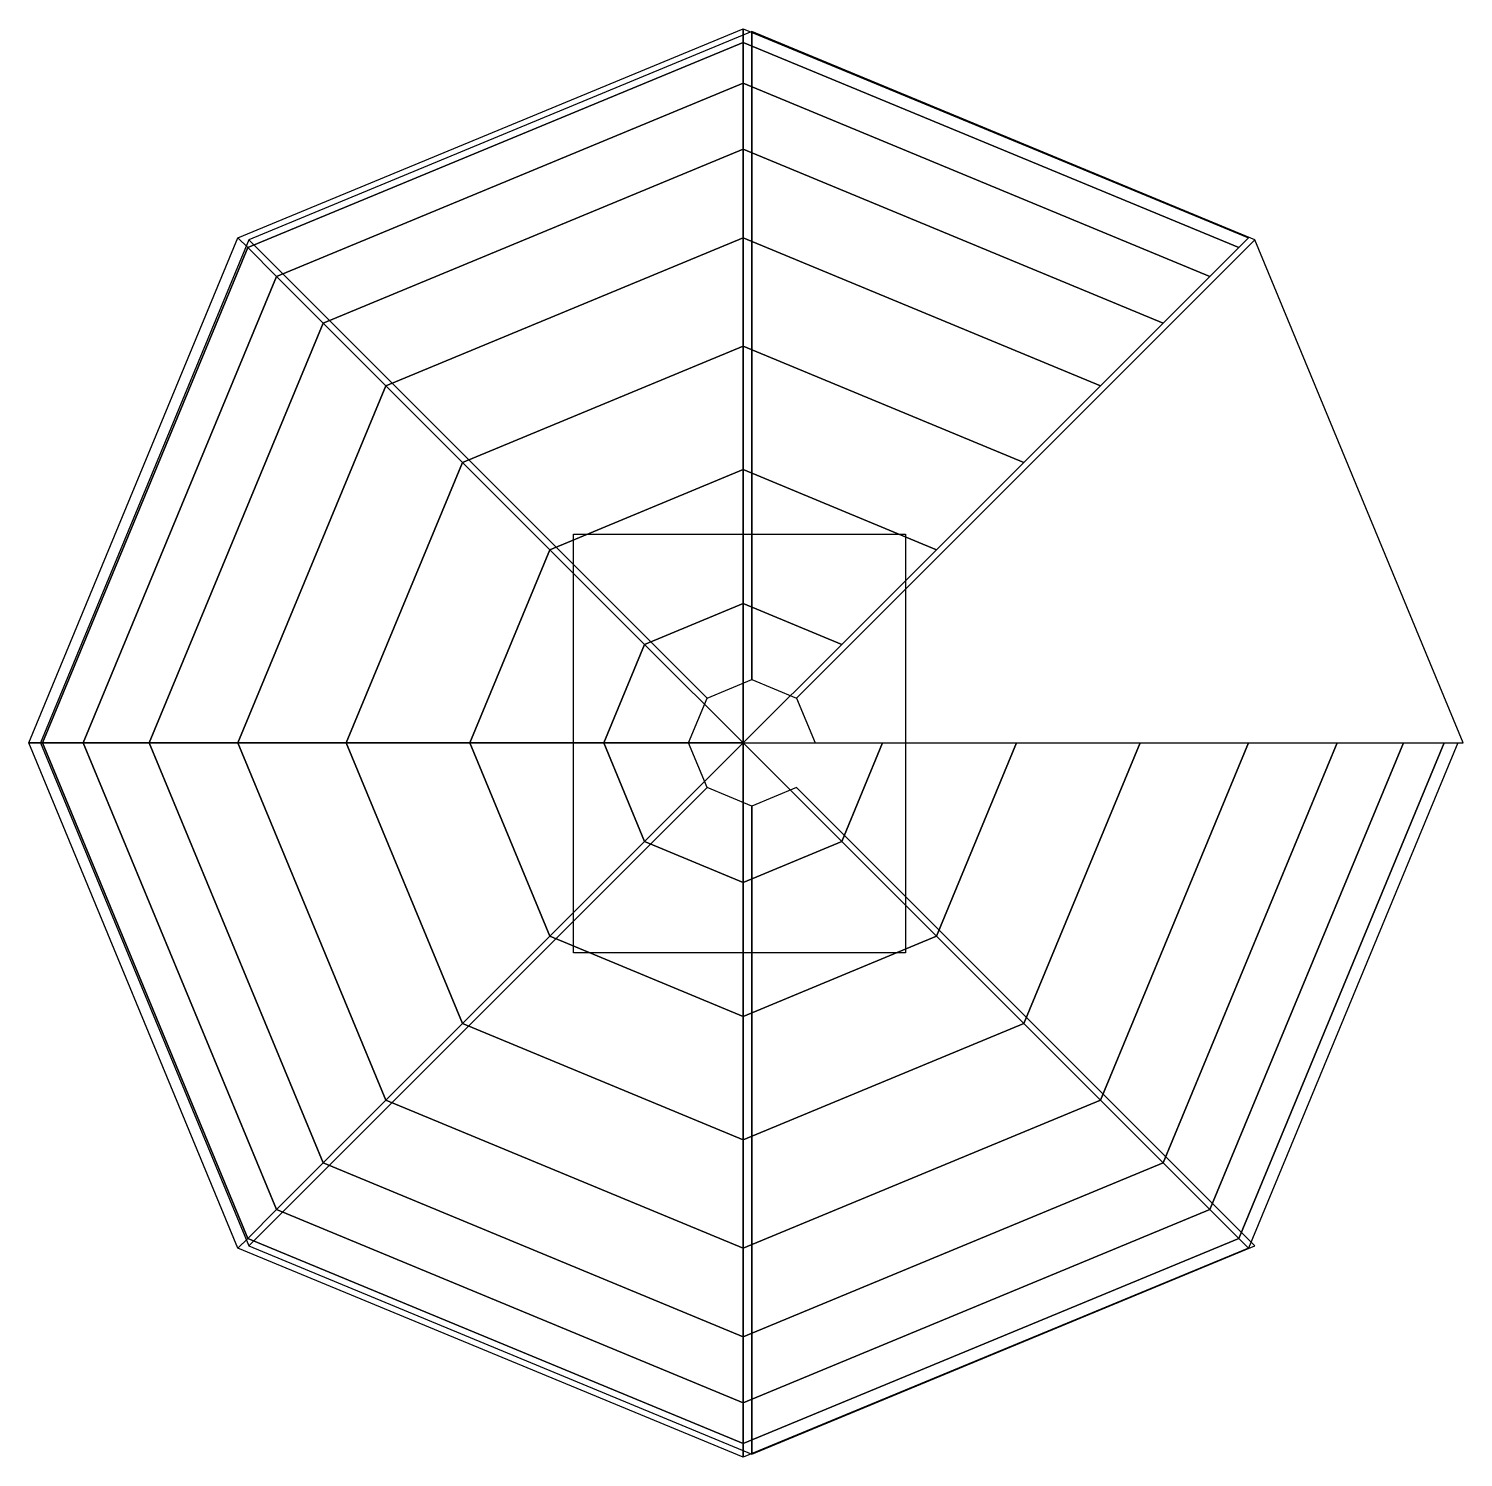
# Model space of a CAD drawing. Extents: x 3.59 to 7.77, y 2.94 to 7.1.
import ezdxf

# ---------------------------------------------------------------- set-up
doc = ezdxf.new("R2010")
doc.units = 0
doc.layers.get('0').update_dxf_attribs({"linetype": 'CONTINUOUS'})

msp = doc.modelspace()

# ---------------------------------------------------------------- linework, layer by layer
at = {"color": 114}
msp.add_lwpolyline([(5.175969, 5.629213), (6.143992, 5.629213), (6.143992, 4.408512), (5.175969, 4.408512)], close=True, dxfattribs=at)

# ---------------------------------------------------------------- meshes
at = {"color": 1}
mesh = msp.add_polymesh((8, 9), dxfattribs=dict(at, m_close=True))
for k, corner in enumerate([(5.670736, 5.020372, -2.082083), (6.07693, 5.020372, -2.042076), (6.467514, 5.020372, -1.923593), (6.827479, 5.020372, -1.731188), (7.142991, 5.020372, -1.472255), (7.401924, 5.020372, -1.156743), (7.594329, 5.020372, -0.796779), (7.712812, 5.020372, -0.406194), (7.752818, 5.020372), (5.670736, 5.020372, -2.082083), (5.957959, 4.733149, -2.042076), (6.234143, 4.456964, -1.923593), (6.488677, 4.202431, -1.731188), (6.711777, 3.97933, -1.472255), (6.894871, 3.796237, -1.156743), (7.030922, 3.660186, -0.796779), (7.114702, 3.576406, -0.406194), (7.142991, 3.548117), (5.670736, 5.020372, -2.082083), (5.670736, 4.614178, -2.042076), (5.670736, 4.223593, -1.923593), (5.670736, 3.863629, -1.731188), (5.670736, 3.548117, -1.472255), (5.670736, 3.289183, -1.156743), (5.670736, 3.096778, -0.796779), (5.670736, 2.978296, -0.406194), (5.670736, 2.938289), (5.670736, 5.020372, -2.082083), (5.383513, 4.733149, -2.042076), (5.107328, 4.456964, -1.923593), (4.852795, 4.202431, -1.731188), (4.629695, 3.97933, -1.472255), (4.446601, 3.796237, -1.156743), (4.31055, 3.660186, -0.796779), (4.22677, 3.576406, -0.406194), (4.198481, 3.548117), (5.670736, 5.020372, -2.082083), (5.264542, 5.020372, -2.042076), (4.873957, 5.020372, -1.923593), (4.513993, 5.020372, -1.731188), (4.198481, 5.020372, -1.472255), (3.939547, 5.020372, -1.156743), (3.747142, 5.020372, -0.796779), (3.62866, 5.020372, -0.406194), (3.588653, 5.020372), (5.670736, 5.020372, -2.082083), (5.383513, 5.307594, -2.042076), (5.107328, 5.583779, -1.923593), (4.852795, 5.838313, -1.731188), (4.629695, 6.061413, -1.472255), (4.446601, 6.244507, -1.156743), (4.31055, 6.380558, -0.796779), (4.22677, 6.464337, -0.406194), (4.198481, 6.492626), (5.670736, 5.020372, -2.082083), (5.670736, 5.426566, -2.042076), (5.670736, 5.81715, -1.923593), (5.670736, 6.177115, -1.731188), (5.670736, 6.492626, -1.472255), (5.670736, 6.75156, -1.156743), (5.670736, 6.943965, -0.796779), (5.670736, 7.062448, -0.406194), (5.670736, 7.102454), (5.670736, 5.020372, -2.082083), (5.957959, 5.307594, -2.042076), (6.234143, 5.583779, -1.923593), (6.488677, 5.838313, -1.731188), (6.711777, 6.061413, -1.472255), (6.894871, 6.244507, -1.156743), (7.030922, 6.380558, -0.796779), (7.114702, 6.464337, -0.406194), (7.142991, 6.492626)]):
    mesh.set_mesh_vertex(divmod(k, 9), corner)
at = {"color": 254}
mesh = msp.add_polymesh((2, 8), dxfattribs=dict(at, n_close=True))
for k, corner in enumerate([(7.769049, 5.020764), (7.161869, 6.486625), (5.696008, 7.093804), (4.230146, 6.486625), (3.622967, 5.020764), (4.230146, 3.554902), (5.696008, 2.947723), (7.161869, 3.554902), (5.880257, 5.020764, 3), (5.826292, 5.151047, 3), (5.696008, 5.205013, 3), (5.565724, 5.151047, 3), (5.511759, 5.020764, 3), (5.565724, 4.89048, 3), (5.696008, 4.836514, 3), (5.826292, 4.89048, 3)]):
    mesh.set_mesh_vertex(divmod(k, 8), corner)

doc.saveas('drawing.dxf')
